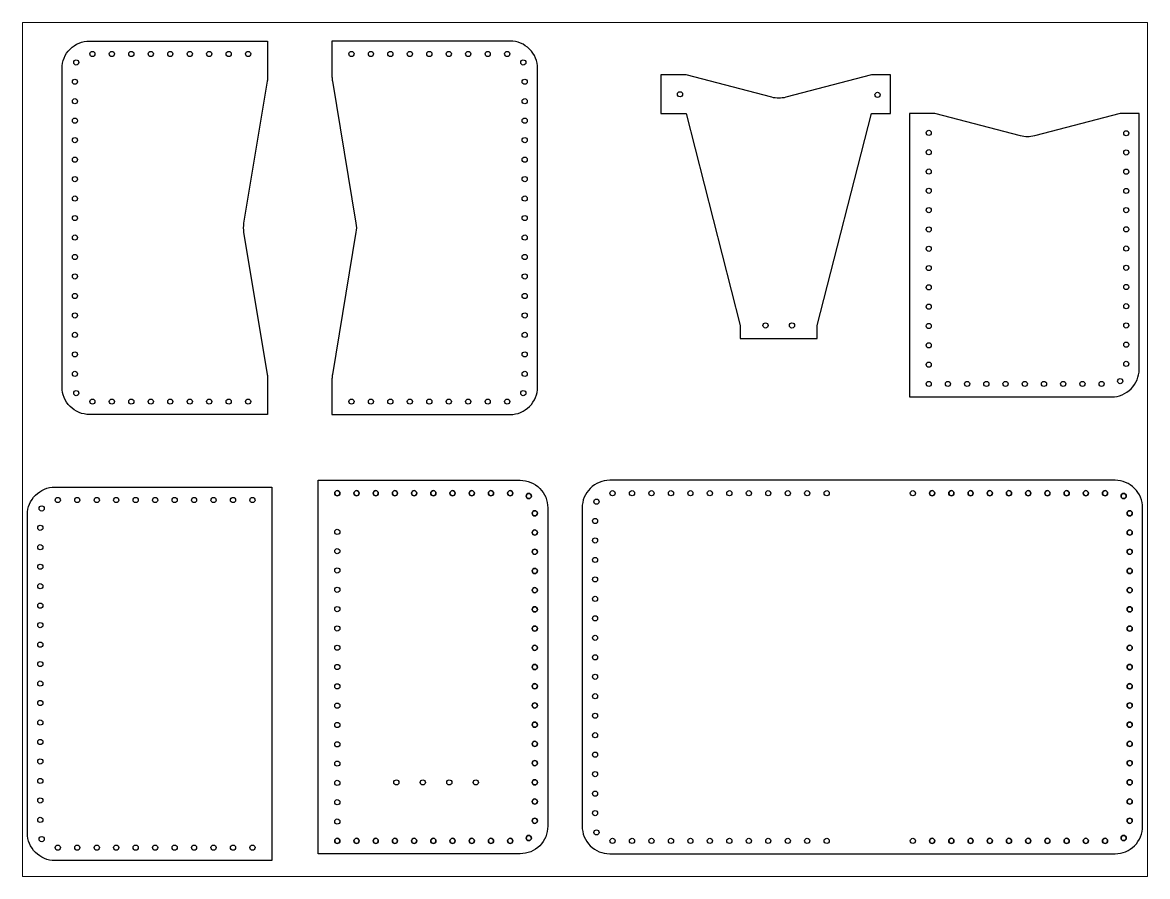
# Paper-space layout 'Лист2' of a CAD drawing. Header units: millimetres. Extents: x 26 to 231, y 20 to 176.
# The model-space entities are those that its viewports show. They can reach past a viewport. Long polylines and large blocks are cut down to what shows.
import ezdxf

# ---------------------------------------------------------------- set-up
doc = ezdxf.new("R2010")
doc.units = ezdxf.units.MM

# ---------------------------------------------------------------- blocks, each defined once
blk = doc.blocks.new('*U134')
blk.add_circle((0, 0), 0.75)
blk = doc.blocks.new('*U136')
at = {"color": 0, "linetype": 'ByBlock', "lineweight": -2, "transparency": 16777216}
for p in [(2233.66, 2234.48), (2239.24, 2234.48), (2244.81, 2234.48), (2250.38, 2234.48), (2255.95, 2234.48), (2261.53, 2234.48), (2267.1, 2234.48), (2272.67, 2234.48), (2278.24, 2234.48), (2283.82, 2234.48)]:
    blk.add_blockref('*U134', p, dxfattribs=at)
for p, rotation in [((2289.22, 2233.66), 323.9488257985598), ((2290.96, 2228.66), 270), ((2290.96, 2223.09), 270), ((2290.96, 2217.51), 270), ((2290.96, 2211.94), 270), ((2290.96, 2206.37), 270), ((2290.96, 2200.8), 270), ((2290.96, 2195.22), 270), ((2290.96, 2189.65), 270), ((2290.96, 2184.08), 270), ((2290.96, 2178.51), 270), ((2290.96, 2172.93), 270), ((2290.96, 2167.36), 270), ((2290.96, 2161.79), 270), ((2290.96, 2156.22), 270), ((2290.96, 2150.64), 270), ((2290.96, 2145.07), 270), ((2290.96, 2139.5), 270), ((2233.66, 2133.68), 180), ((2239.24, 2133.68), 180), ((2244.81, 2133.68), 180), ((2250.38, 2133.68), 180), ((2255.95, 2133.68), 180), ((2261.53, 2133.68), 180), ((2267.1, 2133.68), 180), ((2272.67, 2133.68), 180), ((2278.24, 2133.68), 180), ((2283.82, 2133.68), 180), ((2289.22, 2134.49), 216.0511742014403)]:
    blk.add_blockref('*U134', p, dxfattribs=dict(at, rotation=rotation))
blk = doc.blocks.new('*U162')
blk.add_circle((0, 0), 0.75)
blk = doc.blocks.new('*U164')
at = {"color": 0, "linetype": 'ByBlock', "lineweight": -2, "transparency": 16777216}
for p in [(2233.66, 2234.48), (2239.24, 2234.48), (2244.81, 2234.48), (2250.38, 2234.48), (2255.95, 2234.48), (2261.53, 2234.48), (2267.1, 2234.48), (2272.67, 2234.48), (2278.24, 2234.48), (2283.82, 2234.48)]:
    blk.add_blockref('*U162', p, dxfattribs=at)
for p, rotation in [((2289.22, 2233.66), 323.9488257985598), ((2290.96, 2228.66), 270), ((2290.96, 2223.09), 270), ((2290.96, 2217.51), 270), ((2290.96, 2211.94), 270), ((2290.96, 2206.37), 270), ((2290.96, 2200.8), 270), ((2290.96, 2195.22), 270), ((2290.96, 2189.65), 270), ((2290.96, 2184.08), 270), ((2290.96, 2178.51), 270), ((2290.96, 2172.93), 270), ((2290.96, 2167.36), 270), ((2290.96, 2161.79), 270), ((2290.96, 2156.22), 270), ((2290.96, 2150.64), 270), ((2290.96, 2145.07), 270), ((2290.96, 2139.5), 270), ((2233.66, 2133.68), 180), ((2239.24, 2133.68), 180), ((2244.81, 2133.68), 180), ((2250.38, 2133.68), 180), ((2255.95, 2133.68), 180), ((2261.53, 2133.68), 180), ((2267.1, 2133.68), 180), ((2272.67, 2133.68), 180), ((2278.24, 2133.68), 180), ((2283.82, 2133.68), 180), ((2289.22, 2134.49), 216.0511742014403)]:
    blk.add_blockref('*U162', p, dxfattribs=dict(at, rotation=rotation))

msp = doc.modelspace()

# ---------------------------------------------------------------- linework, layer by layer
for points in [[(2276.02, 2145.9), (2276.02, 2135.56), (2224.37, 2135.56, -0.414214), (2216.37, 2143.56), (2216.37, 2235.86, -0.414214), (2224.37, 2243.86), (2276.02, 2243.86), (2276.02, 2233.52, -0.041239), (2275.91, 2232.21), (2269.06, 2191.02, 0.082619), (2269.06, 2188.4), (2275.91, 2147.21, -0.041239)], [(2294.69, 2145.9), (2294.69, 2135.56), (2346.34, 2135.56, 0.414214), (2354.34, 2143.56), (2354.34, 2235.86, 0.414214), (2346.34, 2243.86), (2294.69, 2243.86), (2294.69, 2233.52, 0.041239), (2294.8, 2232.21), (2301.65, 2191.02, -0.082619), (2301.65, 2188.4), (2294.8, 2147.21, 0.041239)], [(2523.36, 2222.83), (2498.47, 2216.35, -0.12798), (2494.44, 2216.35), (2469.56, 2222.83), (2462.21, 2222.83), (2462.21, 2140.68), (2520.86, 2140.68, 0.414214), (2528.86, 2148.68), (2528.86, 2222.83)], [(2349.29, 2116.49, -0.414214), (2357.29, 2108.49), (2357.29, 2016.19, -0.414214), (2349.29, 2008.19), (2290.64, 2008.19), (2290.64, 2116.49)], [(2375.26, 2008.19), (2521.85, 2008.19, 0.414214), (2529.85, 2016.19), (2529.85, 2108.49, 0.414214), (2521.85, 2116.49), (2375.26, 2116.49, 0.414214), (2367.26, 2108.49), (2367.26, 2016.19, 0.414214)], [(2277.27, 2006.22), (2214.33, 2006.22, -0.414214), (2206.33, 2014.22), (2206.33, 2106.52, -0.414214), (2214.33, 2114.52), (2277.27, 2114.52)]]:
    msp.add_lwpolyline(points, format="xyb", close=True)
msp.add_lwpolyline([(2397.4, 2234.03), (2390.05, 2234.03), (2390.05, 2222.83), (2397.4, 2222.83), (2413.15, 2161.38), (2413.15, 2157.63), (2435.45, 2157.63), (2435.45, 2161.38), (2451.2, 2222.83), (2456.7, 2222.83), (2456.7, 2234.03), (2451.2, 2234.03)])
msp.add_lwpolyline([(2456.7, 2222.83), (2456.7, 2234.03), (2451.2, 2234.03), (2426.32, 2227.55, -0.12798), (2422.29, 2227.55), (2397.4, 2234.03), (2390.05, 2234.03), (2390.05, 2222.83)], format="xyb")
for centre in [(2225.19, 2240.11), (2230.84, 2240.11), (2236.48, 2240.11), (2242.13, 2240.11), (2247.78, 2240.11), (2253.43, 2240.11), (2259.07, 2240.11), (2264.72, 2240.11), (2270.37, 2240.11), (2300.34, 2240.11), (2305.99, 2240.11), (2311.63, 2240.11), (2317.28, 2240.11), (2322.93, 2240.11), (2328.58, 2240.11), (2334.22, 2240.11), (2339.87, 2240.11), (2345.52, 2240.11), (2220.51, 2237.65), (2350.19, 2237.65), (2220.12, 2232.06), (2350.59, 2232.06), (2395.65, 2228.43), (2220.12, 2226.42), (2350.59, 2226.42), (2452.95, 2228.26), (2220.12, 2220.77), (2350.59, 2220.77), (2467.81, 2217.23), (2467.81, 2217.23), (2525.11, 2217.12), (2525.11, 2217.12), (2525.11, 2217.12), (2220.12, 2215.12), (2350.59, 2215.12), (2220.12, 2209.47), (2350.59, 2209.47), (2467.81, 2211.63), (2467.81, 2211.63), (2525.11, 2211.55), (2525.11, 2211.55), (2525.11, 2211.55), (2467.81, 2206.03), (2467.81, 2206.03), (2525.11, 2205.97), (2525.11, 2205.97), (2525.11, 2205.97), (2220.12, 2203.83), (2350.59, 2203.83), (2467.81, 2200.43), (2467.81, 2200.43), (2525.11, 2200.4), (2525.11, 2200.4), (2525.11, 2200.4), (2220.12, 2198.18), (2350.59, 2198.18), (2220.12, 2192.53), (2350.59, 2192.53), (2467.81, 2194.83), (2467.81, 2194.83), (2525.11, 2194.83), (2525.11, 2194.83), (2525.11, 2194.83), (2467.81, 2189.23), (2467.81, 2189.23), (2525.11, 2189.26), (2525.11, 2189.26), (2525.11, 2189.26), (2220.12, 2186.89), (2350.59, 2186.89), (2467.81, 2183.63), (2467.81, 2183.63), (2525.11, 2183.68), (2525.11, 2183.68), (2525.11, 2183.68), (2220.12, 2181.24), (2350.59, 2181.24), (2467.81, 2178.03), (2467.81, 2178.03), (2525.11, 2178.11), (2525.11, 2178.11), (2525.11, 2178.11), (2220.12, 2175.59), (2350.59, 2175.59), (2220.12, 2169.94), (2350.59, 2169.94), (2467.81, 2172.43), (2467.81, 2172.43), (2525.11, 2172.54), (2525.11, 2172.54), (2525.11, 2172.54), (2467.81, 2166.83), (2467.81, 2166.83), (2525.11, 2166.97), (2525.11, 2166.97), (2525.11, 2166.97), (2220.12, 2164.3), (2350.59, 2164.3), (2420.46, 2161.38), (2428.14, 2161.38), (2467.81, 2161.23), (2467.81, 2161.23), (2525.11, 2161.4), (2525.11, 2161.4), (2525.11, 2161.4), (2220.12, 2158.65), (2350.59, 2158.65), (2467.81, 2155.63), (2467.81, 2155.63), (2525.11, 2155.82), (2525.11, 2155.82), (2525.11, 2155.82), (2220.12, 2153), (2350.59, 2153), (2467.81, 2150.03), (2467.81, 2150.03), (2525.11, 2150.25), (2525.11, 2150.25), (2525.11, 2150.25), (2220.12, 2147.35), (2350.59, 2147.35), (2467.81, 2144.43), (2467.81, 2144.43), (2467.81, 2144.43), (2473.38, 2144.43), (2473.38, 2144.43), (2473.38, 2144.43), (2478.95, 2144.43), (2478.95, 2144.43), (2478.95, 2144.43), (2484.53, 2144.43), (2484.53, 2144.43), (2484.53, 2144.43), (2490.1, 2144.43), (2490.1, 2144.43), (2490.1, 2144.43), (2495.67, 2144.43), (2495.67, 2144.43), (2495.67, 2144.43), (2501.24, 2144.43), (2501.24, 2144.43), (2501.24, 2144.43), (2506.82, 2144.43), (2506.82, 2144.43), (2506.82, 2144.43), (2512.39, 2144.43), (2512.39, 2144.43), (2512.39, 2144.43), (2517.96, 2144.43), (2517.96, 2144.43), (2517.96, 2144.43), (2523.36, 2145.24), (2523.36, 2145.24), (2523.36, 2145.24), (2220.51, 2141.76), (2350.19, 2141.76), (2225.19, 2139.31), (2230.84, 2139.31), (2236.48, 2139.31), (2242.13, 2139.31), (2247.78, 2139.31), (2253.43, 2139.31), (2259.07, 2139.31), (2264.72, 2139.31), (2270.37, 2139.31), (2300.34, 2139.31), (2305.99, 2139.31), (2311.63, 2139.31), (2317.28, 2139.31), (2322.93, 2139.31), (2328.58, 2139.31), (2334.22, 2139.31), (2339.87, 2139.31), (2345.52, 2139.31), (2296.24, 2112.74), (2301.81, 2112.74), (2307.38, 2112.74), (2312.95, 2112.74), (2318.53, 2112.74), (2324.1, 2112.74), (2329.67, 2112.74), (2335.24, 2112.74), (2340.81, 2112.74), (2346.39, 2112.74), (2351.79, 2111.92), (2376.08, 2112.74), (2381.73, 2112.74), (2387.38, 2112.74), (2393.03, 2112.74), (2398.67, 2112.74), (2404.32, 2112.74), (2409.97, 2112.74), (2415.62, 2112.74), (2421.26, 2112.74), (2426.91, 2112.74), (2432.56, 2112.74), (2438.21, 2112.74), (2463.2, 2112.74), (2468.8, 2112.74), (2474.37, 2112.74), (2479.95, 2112.74), (2485.52, 2112.74), (2491.09, 2112.74), (2496.66, 2112.74), (2502.23, 2112.74), (2507.81, 2112.74), (2513.38, 2112.74), (2518.95, 2112.74), (2524.35, 2111.92), (2210.47, 2108.32), (2215.15, 2110.77), (2220.8, 2110.77), (2226.45, 2110.77), (2232.09, 2110.77), (2237.74, 2110.77), (2243.39, 2110.77), (2249.04, 2110.77), (2254.68, 2110.77), (2260.33, 2110.77), (2265.98, 2110.77), (2271.62, 2110.77), (2371.41, 2110.28), (2353.54, 2106.92), (2371.01, 2104.69), (2526.1, 2106.92), (2210.08, 2102.73), (2296.24, 2101.54), (2353.54, 2101.34), (2526.1, 2101.34), (2371.01, 2099.04), (2210.08, 2097.08), (2296.24, 2095.94), (2353.54, 2095.77), (2526.1, 2095.77), (2210.08, 2091.43), (2371.01, 2093.4), (2296.24, 2090.34), (2353.54, 2090.2), (2526.1, 2090.2), (2210.08, 2085.78), (2296.24, 2084.74), (2371.01, 2087.75), (2353.54, 2084.63), (2371.01, 2082.1), (2526.1, 2084.63), (2210.08, 2080.14), (2296.24, 2079.14), (2353.54, 2079.05), (2526.1, 2079.05), (2371.01, 2076.46), (2210.08, 2074.49), (2296.24, 2073.54), (2353.54, 2073.48), (2526.1, 2073.48), (2210.08, 2068.84), (2371.01, 2070.81), (2296.24, 2067.94), (2353.54, 2067.91), (2371.01, 2065.16), (2526.1, 2067.91), (2210.08, 2063.2), (2296.24, 2062.34), (2353.54, 2062.34), (2526.1, 2062.34), (2371.01, 2059.51), (2210.08, 2057.55), (2296.24, 2056.74), (2353.54, 2056.76), (2526.1, 2056.76), (2371.01, 2053.87), (2210.08, 2051.9), (2296.24, 2051.14), (2353.54, 2051.19), (2526.1, 2051.19), (2210.08, 2046.25), (2296.24, 2045.54), (2353.54, 2045.62), (2371.01, 2048.22), (2526.1, 2045.62), (2371.01, 2042.57), (2210.08, 2040.61), (2296.24, 2039.94), (2353.54, 2040.05), (2526.1, 2040.05), (2371.01, 2036.92), (2210.08, 2034.96), (2296.24, 2034.34), (2353.54, 2034.48), (2526.1, 2034.48), (2210.08, 2029.31), (2371.01, 2031.28), (2296.24, 2028.74), (2313.36, 2028.89), (2321.04, 2028.89), (2328.73, 2028.89), (2336.41, 2028.89), (2353.54, 2028.9), (2526.1, 2028.9), (2210.08, 2023.66), (2296.24, 2023.14), (2353.54, 2023.33), (2371.01, 2025.63), (2526.1, 2023.33), (2371.01, 2019.98), (2210.08, 2018.02), (2296.24, 2017.54), (2353.54, 2017.76), (2526.1, 2017.76), (2371.41, 2014.39), (2210.47, 2012.43), (2215.15, 2009.97), (2220.8, 2009.97), (2226.45, 2009.97), (2232.09, 2009.97), (2237.74, 2009.97), (2243.39, 2009.97), (2249.04, 2009.97), (2254.68, 2009.97), (2260.33, 2009.97), (2265.98, 2009.97), (2271.62, 2009.97), (2296.24, 2011.94), (2301.81, 2011.94), (2307.38, 2011.94), (2312.95, 2011.94), (2318.53, 2011.94), (2324.1, 2011.94), (2329.67, 2011.94), (2335.24, 2011.94), (2340.81, 2011.94), (2346.39, 2011.94), (2351.79, 2012.75), (2376.08, 2011.94), (2381.73, 2011.94), (2387.38, 2011.94), (2393.03, 2011.94), (2398.67, 2011.94), (2404.32, 2011.94), (2409.97, 2011.94), (2415.62, 2011.94), (2421.26, 2011.94), (2426.91, 2011.94), (2432.56, 2011.94), (2438.21, 2011.94), (2463.2, 2011.94), (2468.8, 2011.94), (2474.37, 2011.94), (2479.95, 2011.94), (2485.52, 2011.94), (2491.09, 2011.94), (2496.66, 2011.94), (2502.23, 2011.94), (2507.81, 2011.94), (2513.38, 2011.94), (2518.95, 2011.94), (2524.35, 2012.75)]:
    msp.add_circle(centre, 0.75)

# ---------------------------------------------------------------- block references
at = {"xscale": -1, "rotation": 180}
for name, p in [('*U136', (62.57, 4246.42)), ('*U164', (235.14, 4246.42))]:
    msp.add_blockref(name, p, dxfattribs=at)

psp = doc.layouts.new('Лист2')

# ---------------------------------------------------------------- viewports
at = {"layer": '0'}
psp.add_viewport(center=(128.5, 97.5), size=(205.6, 156), view_center_point=(2368.09, 2125.42), view_height=247.6281, dxfattribs=at)

doc.saveas('drawing.dxf')
